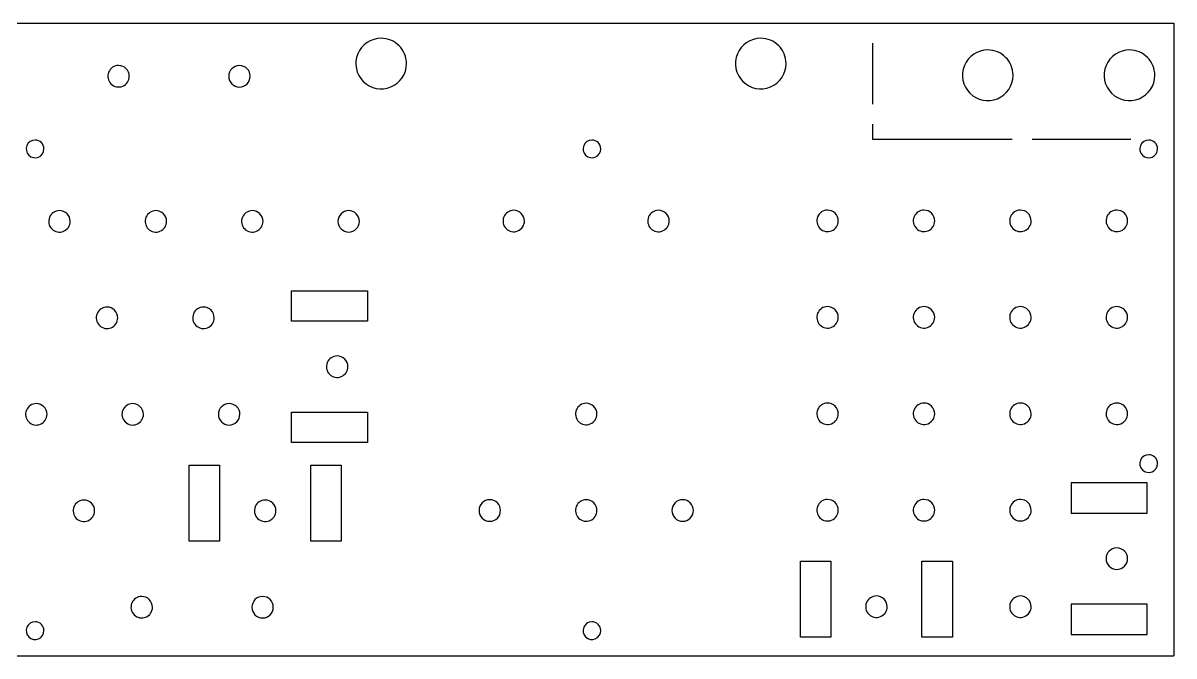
# Model space of a CAD drawing. Header units: millimetres. Extents: x 22 to 472, y 6 to 131.
# Drawn here: x 245.1 to 472.5, y 6.2 to 131.2 of the extents above; entities that cross this region are included whole.
import ezdxf

# ---------------------------------------------------------------- set-up
doc = ezdxf.new("R2010")
doc.units = ezdxf.units.MM

msp = doc.modelspace()

# ---------------------------------------------------------------- linework, layer by layer
at = {"color": 7}
for p, q in [((22.5, 131.25), (472.5, 131.25)), ((472.5, 131.25), (472.5, 6.25)), ((413, 115.25), (413, 127.25)), ((413, 108.25), (413, 111.25)), ((440.5, 108.25), (413, 108.25)), ((464, 108.25), (444.5, 108.25)), ((298.1708, 78.3776), (313.1708, 78.3776)), ((298.1708, 72.3776), (298.1708, 78.3776)), ((313.1708, 78.3776), (313.1708, 72.3776)), ((313.1708, 72.3776), (298.1708, 72.3776)), ((298.1708, 54.3776), (313.1708, 54.3776)), ((298.1708, 48.3776), (298.1708, 54.3776)), ((313.1708, 54.3776), (313.1708, 48.3776)), ((313.1708, 48.3776), (298.1708, 48.3776)), ((277.9468, 43.9296), (283.9468, 43.9296)), ((277.9468, 28.9296), (277.9468, 43.9296)), ((283.9468, 43.9296), (283.9468, 28.9296)), ((301.9468, 43.9296), (307.9468, 43.9296)), ((301.9468, 28.9296), (301.9468, 43.9296)), ((307.9468, 43.9296), (307.9468, 28.9296)), ((467.2088, 40.476), (452.2088, 40.476)), ((452.2088, 40.476), (452.2088, 34.476)), ((467.2088, 34.476), (467.2088, 40.476)), ((452.2088, 34.476), (467.2088, 34.476)), ((283.9468, 28.9296), (277.9468, 28.9296)), ((307.9468, 28.9296), (301.9468, 28.9296)), ((398.7108, 24.978), (404.7108, 24.978)), ((398.7108, 9.978), (398.7108, 24.978)), ((404.7108, 24.978), (404.7108, 9.978)), ((422.7108, 24.978), (428.7108, 24.978)), ((422.7108, 9.978), (422.7108, 24.978)), ((428.7108, 24.978), (428.7108, 9.978)), ((467.2088, 16.476), (452.2088, 16.476)), ((452.2088, 16.476), (452.2088, 10.476)), ((467.2088, 10.476), (467.2088, 16.476)), ((404.7108, 9.978), (398.7108, 9.978)), ((428.7108, 9.978), (422.7108, 9.978)), ((452.2088, 10.476), (467.2088, 10.476)), ((22.5, 6.25), (472.5, 6.25))]:
    msp.add_line(p, q, dxfattribs=at)
for points in [[(315.8668, 128.2364), (313.844489, 128.2364), (312.021307, 127.018189), (311.247402, 125.149817)], [(319.402334, 126.771934), (318.464652, 127.709616), (317.192882, 128.2364), (315.8668, 128.2364)], [(390.8668, 128.2364), (388.844489, 128.2364), (387.021307, 127.018189), (386.247402, 125.149817)], [(394.402334, 126.771934), (393.464652, 127.709616), (392.192882, 128.2364), (390.8668, 128.2364)], [(311.247402, 125.149817), (310.473497, 123.281445), (310.901276, 121.130856), (312.331266, 119.700866)], [(320.8668, 123.2364), (320.8668, 124.562482), (320.340016, 125.834252), (319.402334, 126.771934)], [(386.247402, 125.149817), (385.473497, 123.281445), (385.901276, 121.130856), (387.331266, 119.700866)], [(395.8668, 123.2364), (395.8668, 124.562482), (395.340016, 125.834252), (394.402334, 126.771934)], [(435.7088, 125.928), (433.686489, 125.928), (431.863307, 124.709789), (431.089402, 122.841417)], [(439.244334, 124.463534), (438.306652, 125.401216), (437.034882, 125.928), (435.7088, 125.928)], [(463.7088, 125.928), (461.686489, 125.928), (459.863307, 124.709789), (459.089402, 122.841417)], [(467.244334, 124.463534), (466.306652, 125.401216), (465.034882, 125.928), (463.7088, 125.928)], [(263.9908, 122.8577), (263.132814, 122.8577), (262.359311, 122.340862), (262.030974, 121.548186)], [(265.490786, 122.236386), (265.092965, 122.634207), (264.553404, 122.8577), (263.9908, 122.8577)], [(287.8668, 122.8577), (286.695238, 122.8577), (285.7455, 121.907962), (285.7455, 120.7364)], [(289.366786, 122.236386), (288.968965, 122.634207), (288.429404, 122.8577), (287.8668, 122.8577)], [(317.780217, 118.617002), (319.648589, 119.390907), (320.8668, 121.214089), (320.8668, 123.2364)], [(392.780217, 118.617002), (394.648589, 119.390907), (395.8668, 121.214089), (395.8668, 123.2364)], [(431.089402, 122.841417), (430.315497, 120.973045), (430.743276, 118.822456), (432.173266, 117.392466)], [(440.7088, 120.928), (440.7088, 122.254082), (440.182016, 123.525852), (439.244334, 124.463534)], [(459.089402, 122.841417), (458.315497, 120.973045), (458.743276, 118.822456), (460.173266, 117.392466)], [(468.7088, 120.928), (468.7088, 122.254082), (468.182016, 123.525852), (467.244334, 124.463534)], [(262.030974, 121.548186), (261.702637, 120.755511), (261.884127, 119.843102), (262.490814, 119.236414)], [(264.802586, 118.776574), (265.595262, 119.104911), (266.1121, 119.878414), (266.1121, 120.7364)], [(266.1121, 120.7364), (266.1121, 121.299004), (265.888607, 121.838565), (265.490786, 122.236386)], [(285.7455, 120.7364), (285.7455, 119.564838), (286.695238, 118.6151), (287.8668, 118.6151)], [(287.8668, 118.6151), (289.038362, 118.6151), (289.9881, 119.564838), (289.9881, 120.7364)], [(289.9881, 120.7364), (289.9881, 121.299004), (289.764607, 121.838565), (289.366786, 122.236386)], [(437.622217, 116.308602), (439.490589, 117.082507), (440.7088, 118.905689), (440.7088, 120.928)], [(465.622217, 116.308602), (467.490589, 117.082507), (468.7088, 118.905689), (468.7088, 120.928)], [(262.490814, 119.236414), (263.097502, 118.629727), (264.009911, 118.448237), (264.802586, 118.776574)], [(312.331266, 119.700866), (313.761256, 118.270876), (315.911845, 117.843097), (317.780217, 118.617002)], [(387.331266, 119.700866), (388.761256, 118.270876), (390.911845, 117.843097), (392.780217, 118.617002)], [(432.173266, 117.392466), (433.603256, 115.962476), (435.753845, 115.534697), (437.622217, 116.308602)], [(460.173266, 117.392466), (461.603256, 115.962476), (463.753845, 115.534697), (465.622217, 116.308602)], [(245.883211, 107.058096), (245.612344, 106.404166), (245.762067, 105.65146), (246.262563, 105.150963)], [(247.5, 108.1384), (246.792191, 108.1384), (246.154078, 107.712026), (245.883211, 107.058096)], [(248.737437, 107.625837), (248.409248, 107.954026), (247.964129, 108.1384), (247.5, 108.1384)], [(249.25, 106.3884), (249.25, 106.852529), (249.065626, 107.297648), (248.737437, 107.625837)], [(355.883211, 107.058096), (355.612344, 106.404166), (355.762067, 105.65146), (356.262563, 105.150963)], [(357.5, 108.1384), (356.792191, 108.1384), (356.154078, 107.712026), (355.883211, 107.058096)], [(358.737437, 107.625837), (358.409248, 107.954026), (357.964129, 108.1384), (357.5, 108.1384)], [(359.25, 106.3884), (359.25, 106.852529), (359.065626, 107.297648), (358.737437, 107.625837)], [(465.883211, 107.058096), (465.612344, 106.404166), (465.762067, 105.65146), (466.262563, 105.150963)], [(467.5, 108.1384), (466.792191, 108.1384), (466.154078, 107.712026), (465.883211, 107.058096)], [(468.737437, 107.625837), (468.409248, 107.954026), (467.964129, 108.1384), (467.5, 108.1384)], [(469.25, 106.3884), (469.25, 106.852529), (469.065626, 107.297648), (468.737437, 107.625837)], [(246.262563, 105.150963), (246.76306, 104.650467), (247.515766, 104.500744), (248.169696, 104.771611)], [(248.169696, 104.771611), (248.823626, 105.042478), (249.25, 105.680591), (249.25, 106.3884)], [(356.262563, 105.150963), (356.76306, 104.650467), (357.515766, 104.500744), (358.169696, 104.771611)], [(358.169696, 104.771611), (358.823626, 105.042478), (359.25, 105.680591), (359.25, 106.3884)], [(466.262563, 105.150963), (466.76306, 104.650467), (467.515766, 104.500744), (468.169696, 104.771611)], [(468.169696, 104.771611), (468.823626, 105.042478), (469.25, 105.680591), (469.25, 106.3884)], [(252.3068, 94.2009), (251.448814, 94.2009), (250.675311, 93.684062), (250.346974, 92.891386)], [(253.806786, 93.579586), (253.408965, 93.977407), (252.869404, 94.2009), (252.3068, 94.2009)], [(254.4281, 92.0796), (254.4281, 92.642204), (254.204607, 93.181765), (253.806786, 93.579586)], [(271.3568, 94.2009), (270.498814, 94.2009), (269.725311, 93.684062), (269.396974, 92.891386)], [(272.856786, 93.579586), (272.458965, 93.977407), (271.919404, 94.2009), (271.3568, 94.2009)], [(273.4781, 92.0796), (273.4781, 92.642204), (273.254607, 93.181765), (272.856786, 93.579586)], [(290.4068, 94.2009), (289.548814, 94.2009), (288.775311, 93.684062), (288.446974, 92.891386)], [(291.906786, 93.579586), (291.508965, 93.977407), (290.969404, 94.2009), (290.4068, 94.2009)], [(292.5281, 92.0796), (292.5281, 92.642204), (292.304607, 93.181765), (291.906786, 93.579586)], [(309.4568, 94.2009), (308.285238, 94.2009), (307.3355, 93.251162), (307.3355, 92.0796)], [(310.956786, 93.579586), (310.558965, 93.977407), (310.019404, 94.2009), (309.4568, 94.2009)], [(311.5781, 92.0796), (311.5781, 92.642204), (311.354607, 93.181765), (310.956786, 93.579586)], [(342.058, 94.2657), (341.200014, 94.2657), (340.426511, 93.748862), (340.098174, 92.956186)], [(343.557986, 93.644386), (343.160165, 94.042207), (342.620604, 94.2657), (342.058, 94.2657)], [(344.1793, 92.1444), (344.1793, 92.707004), (343.955807, 93.246565), (343.557986, 93.644386)], [(370.654, 94.2657), (369.796014, 94.2657), (369.022511, 93.748862), (368.694174, 92.956186)], [(372.153986, 93.644386), (371.756165, 94.042207), (371.216604, 94.2657), (370.654, 94.2657)], [(372.7753, 92.1444), (372.7753, 92.707004), (372.551807, 93.246565), (372.153986, 93.644386)], [(404.0588, 94.2993), (403.200814, 94.2993), (402.427311, 93.782462), (402.098974, 92.989786)], [(405.558786, 93.677986), (405.160965, 94.075807), (404.621404, 94.2993), (404.0588, 94.2993)], [(406.1801, 92.178), (406.1801, 92.740604), (405.956607, 93.280165), (405.558786, 93.677986)], [(423.1088, 94.2993), (422.250814, 94.2993), (421.477311, 93.782462), (421.148974, 92.989786)], [(424.608786, 93.677986), (424.210965, 94.075807), (423.671404, 94.2993), (423.1088, 94.2993)], [(425.2301, 92.178), (425.2301, 92.740604), (425.006607, 93.280165), (424.608786, 93.677986)], [(442.1588, 94.2993), (441.300814, 94.2993), (440.527311, 93.782462), (440.198974, 92.989786)], [(443.658786, 93.677986), (443.260965, 94.075807), (442.721404, 94.2993), (442.1588, 94.2993)], [(444.2801, 92.178), (444.2801, 92.740604), (444.056607, 93.280165), (443.658786, 93.677986)], [(461.2088, 94.2993), (460.350814, 94.2993), (459.577311, 93.782462), (459.248974, 92.989786)], [(462.708786, 93.677986), (462.310965, 94.075807), (461.771404, 94.2993), (461.2088, 94.2993)], [(463.3301, 92.178), (463.3301, 92.740604), (463.106607, 93.280165), (462.708786, 93.677986)], [(250.346974, 92.891386), (250.018637, 92.098711), (250.200127, 91.186302), (250.806814, 90.579614)], [(253.118586, 90.119774), (253.911262, 90.448111), (254.4281, 91.221614), (254.4281, 92.0796)], [(269.396974, 92.891386), (269.068637, 92.098711), (269.250127, 91.186302), (269.856814, 90.579614)], [(272.168586, 90.119774), (272.961262, 90.448111), (273.4781, 91.221614), (273.4781, 92.0796)], [(288.446974, 92.891386), (288.118637, 92.098711), (288.300127, 91.186302), (288.906814, 90.579614)], [(291.218586, 90.119774), (292.011262, 90.448111), (292.5281, 91.221614), (292.5281, 92.0796)], [(307.3355, 92.0796), (307.3355, 90.908038), (308.285238, 89.9583), (309.4568, 89.9583)], [(309.4568, 89.9583), (310.628362, 89.9583), (311.5781, 90.908038), (311.5781, 92.0796)], [(340.098174, 92.956186), (339.769837, 92.163511), (339.951327, 91.251102), (340.558014, 90.644414)], [(342.869786, 90.184574), (343.662462, 90.512911), (344.1793, 91.286414), (344.1793, 92.1444)], [(368.694174, 92.956186), (368.365837, 92.163511), (368.547327, 91.251102), (369.154014, 90.644414)], [(371.465786, 90.184574), (372.258462, 90.512911), (372.7753, 91.286414), (372.7753, 92.1444)], [(402.098974, 92.989786), (401.770637, 92.197111), (401.952127, 91.284702), (402.558814, 90.678014)], [(404.870586, 90.218174), (405.663262, 90.546511), (406.1801, 91.320014), (406.1801, 92.178)], [(421.148974, 92.989786), (420.820637, 92.197111), (421.002127, 91.284702), (421.608814, 90.678014)], [(423.920586, 90.218174), (424.713262, 90.546511), (425.2301, 91.320014), (425.2301, 92.178)], [(440.198974, 92.989786), (439.870637, 92.197111), (440.052127, 91.284702), (440.658814, 90.678014)], [(442.970586, 90.218174), (443.763262, 90.546511), (444.2801, 91.320014), (444.2801, 92.178)], [(459.248974, 92.989786), (458.920637, 92.197111), (459.102127, 91.284702), (459.708814, 90.678014)], [(462.020586, 90.218174), (462.813262, 90.546511), (463.3301, 91.320014), (463.3301, 92.178)], [(250.806814, 90.579614), (251.413502, 89.972927), (252.325911, 89.791437), (253.118586, 90.119774)], [(269.856814, 90.579614), (270.463502, 89.972927), (271.375911, 89.791437), (272.168586, 90.119774)], [(288.906814, 90.579614), (289.513502, 89.972927), (290.425911, 89.791437), (291.218586, 90.119774)], [(340.558014, 90.644414), (341.164702, 90.037727), (342.077111, 89.856237), (342.869786, 90.184574)], [(369.154014, 90.644414), (369.760702, 90.037727), (370.673111, 89.856237), (371.465786, 90.184574)], [(402.558814, 90.678014), (403.165502, 90.071327), (404.077911, 89.889837), (404.870586, 90.218174)], [(421.608814, 90.678014), (422.215502, 90.071327), (423.127911, 89.889837), (423.920586, 90.218174)], [(440.658814, 90.678014), (441.265502, 90.071327), (442.177911, 89.889837), (442.970586, 90.218174)], [(459.708814, 90.678014), (460.315502, 90.071327), (461.227911, 89.889837), (462.020586, 90.218174)], [(261.7048, 75.1509), (260.846814, 75.1509), (260.073311, 74.634062), (259.744974, 73.841386)], [(263.204786, 74.529586), (262.806965, 74.927407), (262.267404, 75.1509), (261.7048, 75.1509)], [(280.7548, 75.1509), (279.896814, 75.1509), (279.123311, 74.634062), (278.794974, 73.841386)], [(282.254786, 74.529586), (281.856965, 74.927407), (281.317404, 75.1509), (280.7548, 75.1509)], [(404.0588, 75.2493), (403.200814, 75.2493), (402.427311, 74.732462), (402.098974, 73.939786)], [(405.558786, 74.627986), (405.160965, 75.025807), (404.621404, 75.2493), (404.0588, 75.2493)], [(423.1088, 75.2493), (422.250814, 75.2493), (421.477311, 74.732462), (421.148974, 73.939786)], [(424.608786, 74.627986), (424.210965, 75.025807), (423.671404, 75.2493), (423.1088, 75.2493)], [(442.1588, 75.2493), (441.300814, 75.2493), (440.527311, 74.732462), (440.198974, 73.939786)], [(443.658786, 74.627986), (443.260965, 75.025807), (442.721404, 75.2493), (442.1588, 75.2493)], [(461.2088, 75.2493), (460.350814, 75.2493), (459.577311, 74.732462), (459.248974, 73.939786)], [(462.708786, 74.627986), (462.310965, 75.025807), (461.771404, 75.2493), (461.2088, 75.2493)], [(259.744974, 73.841386), (259.416637, 73.048711), (259.598127, 72.136302), (260.204814, 71.529614)], [(262.516586, 71.069774), (263.309262, 71.398111), (263.8261, 72.171614), (263.8261, 73.0296)], [(263.8261, 73.0296), (263.8261, 73.592204), (263.602607, 74.131765), (263.204786, 74.529586)], [(278.794974, 73.841386), (278.466637, 73.048711), (278.648127, 72.136302), (279.254814, 71.529614)], [(281.566586, 71.069774), (282.359262, 71.398111), (282.8761, 72.171614), (282.8761, 73.0296)], [(282.8761, 73.0296), (282.8761, 73.592204), (282.652607, 74.131765), (282.254786, 74.529586)], [(402.098974, 73.939786), (401.770637, 73.147111), (401.952127, 72.234702), (402.558814, 71.628014)], [(404.870586, 71.168174), (405.663262, 71.496511), (406.1801, 72.270014), (406.1801, 73.128)], [(406.1801, 73.128), (406.1801, 73.690604), (405.956607, 74.230165), (405.558786, 74.627986)], [(421.148974, 73.939786), (420.820637, 73.147111), (421.002127, 72.234702), (421.608814, 71.628014)], [(423.920586, 71.168174), (424.713262, 71.496511), (425.2301, 72.270014), (425.2301, 73.128)], [(425.2301, 73.128), (425.2301, 73.690604), (425.006607, 74.230165), (424.608786, 74.627986)], [(440.198974, 73.939786), (439.870637, 73.147111), (440.052127, 72.234702), (440.658814, 71.628014)], [(442.970586, 71.168174), (443.763262, 71.496511), (444.2801, 72.270014), (444.2801, 73.128)], [(444.2801, 73.128), (444.2801, 73.690604), (444.056607, 74.230165), (443.658786, 74.627986)], [(459.248974, 73.939786), (458.920637, 73.147111), (459.102127, 72.234702), (459.708814, 71.628014)], [(462.020586, 71.168174), (462.813262, 71.496511), (463.3301, 72.270014), (463.3301, 73.128)], [(463.3301, 73.128), (463.3301, 73.690604), (463.106607, 74.230165), (462.708786, 74.627986)], [(260.204814, 71.529614), (260.811502, 70.922927), (261.723911, 70.741437), (262.516586, 71.069774)], [(279.254814, 71.529614), (279.861502, 70.922927), (280.773911, 70.741437), (281.566586, 71.069774)], [(402.558814, 71.628014), (403.165502, 71.021327), (404.077911, 70.839837), (404.870586, 71.168174)], [(421.608814, 71.628014), (422.215502, 71.021327), (423.127911, 70.839837), (423.920586, 71.168174)], [(440.658814, 71.628014), (441.265502, 71.021327), (442.177911, 70.839837), (442.970586, 71.168174)], [(459.708814, 71.628014), (460.315502, 71.021327), (461.227911, 70.839837), (462.020586, 71.168174)], [(305.210974, 64.189386), (304.882637, 63.396711), (305.064127, 62.484302), (305.670814, 61.877614)], [(307.1708, 65.4989), (306.312814, 65.4989), (305.539311, 64.982062), (305.210974, 64.189386)], [(308.670786, 64.877586), (308.272965, 65.275407), (307.733404, 65.4989), (307.1708, 65.4989)], [(309.2921, 63.3776), (309.2921, 63.940204), (309.068607, 64.479765), (308.670786, 64.877586)], [(305.670814, 61.877614), (306.277502, 61.270927), (307.189911, 61.089437), (307.982586, 61.417774)], [(307.982586, 61.417774), (308.775262, 61.746111), (309.2921, 62.519614), (309.2921, 63.3776)], [(245.774974, 54.791386), (245.446637, 53.998711), (245.628127, 53.086302), (246.234814, 52.479614)], [(247.7348, 56.1009), (246.876814, 56.1009), (246.103311, 55.584062), (245.774974, 54.791386)], [(249.234786, 55.479586), (248.836965, 55.877407), (248.297404, 56.1009), (247.7348, 56.1009)], [(249.8561, 53.9796), (249.8561, 54.542204), (249.632607, 55.081765), (249.234786, 55.479586)], [(264.824974, 54.791386), (264.496637, 53.998711), (264.678127, 53.086302), (265.284814, 52.479614)], [(266.7848, 56.1009), (265.926814, 56.1009), (265.153311, 55.584062), (264.824974, 54.791386)], [(268.284786, 55.479586), (267.886965, 55.877407), (267.347404, 56.1009), (266.7848, 56.1009)], [(268.9061, 53.9796), (268.9061, 54.542204), (268.682607, 55.081765), (268.284786, 55.479586)], [(285.8348, 56.1009), (284.663238, 56.1009), (283.7135, 55.151162), (283.7135, 53.9796)], [(287.334786, 55.479586), (286.936965, 55.877407), (286.397404, 56.1009), (285.8348, 56.1009)], [(287.9561, 53.9796), (287.9561, 54.542204), (287.732607, 55.081765), (287.334786, 55.479586)], [(354.420174, 54.842186), (354.091837, 54.049511), (354.273327, 53.137102), (354.880014, 52.530414)], [(356.38, 56.1517), (355.522014, 56.1517), (354.748511, 55.634862), (354.420174, 54.842186)], [(357.879986, 55.530386), (357.482165, 55.928207), (356.942604, 56.1517), (356.38, 56.1517)], [(358.5013, 54.0304), (358.5013, 54.593004), (358.277807, 55.132565), (357.879986, 55.530386)], [(402.098974, 54.889786), (401.770637, 54.097111), (401.952127, 53.184702), (402.558814, 52.578014)], [(404.0588, 56.1993), (403.200814, 56.1993), (402.427311, 55.682462), (402.098974, 54.889786)], [(405.558786, 55.577986), (405.160965, 55.975807), (404.621404, 56.1993), (404.0588, 56.1993)], [(406.1801, 54.078), (406.1801, 54.640604), (405.956607, 55.180165), (405.558786, 55.577986)], [(421.148974, 54.889786), (420.820637, 54.097111), (421.002127, 53.184702), (421.608814, 52.578014)], [(423.1088, 56.1993), (422.250814, 56.1993), (421.477311, 55.682462), (421.148974, 54.889786)], [(424.608786, 55.577986), (424.210965, 55.975807), (423.671404, 56.1993), (423.1088, 56.1993)], [(425.2301, 54.078), (425.2301, 54.640604), (425.006607, 55.180165), (424.608786, 55.577986)], [(440.198974, 54.889786), (439.870637, 54.097111), (440.052127, 53.184702), (440.658814, 52.578014)], [(442.1588, 56.1993), (441.300814, 56.1993), (440.527311, 55.682462), (440.198974, 54.889786)], [(443.658786, 55.577986), (443.260965, 55.975807), (442.721404, 56.1993), (442.1588, 56.1993)], [(444.2801, 54.078), (444.2801, 54.640604), (444.056607, 55.180165), (443.658786, 55.577986)], [(459.248974, 54.889786), (458.920637, 54.097111), (459.102127, 53.184702), (459.708814, 52.578014)], [(461.2088, 56.1993), (460.350814, 56.1993), (459.577311, 55.682462), (459.248974, 54.889786)], [(462.708786, 55.577986), (462.310965, 55.975807), (461.771404, 56.1993), (461.2088, 56.1993)], [(463.3301, 54.078), (463.3301, 54.640604), (463.106607, 55.180165), (462.708786, 55.577986)], [(246.234814, 52.479614), (246.841502, 51.872927), (247.753911, 51.691437), (248.546586, 52.019774)], [(248.546586, 52.019774), (249.339262, 52.348111), (249.8561, 53.121614), (249.8561, 53.9796)], [(265.284814, 52.479614), (265.891502, 51.872927), (266.803911, 51.691437), (267.596586, 52.019774)], [(267.596586, 52.019774), (268.389262, 52.348111), (268.9061, 53.121614), (268.9061, 53.9796)], [(283.7135, 53.9796), (283.7135, 52.808038), (284.663238, 51.8583), (285.8348, 51.8583)], [(285.8348, 51.8583), (287.006362, 51.8583), (287.9561, 52.808038), (287.9561, 53.9796)], [(354.880014, 52.530414), (355.486702, 51.923727), (356.399111, 51.742237), (357.191786, 52.070574)], [(357.191786, 52.070574), (357.984462, 52.398911), (358.5013, 53.172414), (358.5013, 54.0304)], [(402.558814, 52.578014), (403.165502, 51.971327), (404.077911, 51.789837), (404.870586, 52.118174)], [(404.870586, 52.118174), (405.663262, 52.446511), (406.1801, 53.220014), (406.1801, 54.078)], [(421.608814, 52.578014), (422.215502, 51.971327), (423.127911, 51.789837), (423.920586, 52.118174)], [(423.920586, 52.118174), (424.713262, 52.446511), (425.2301, 53.220014), (425.2301, 54.078)], [(440.658814, 52.578014), (441.265502, 51.971327), (442.177911, 51.789837), (442.970586, 52.118174)], [(442.970586, 52.118174), (443.763262, 52.446511), (444.2801, 53.220014), (444.2801, 54.078)], [(459.708814, 52.578014), (460.315502, 51.971327), (461.227911, 51.789837), (462.020586, 52.118174)], [(462.020586, 52.118174), (462.813262, 52.446511), (463.3301, 53.220014), (463.3301, 54.078)], [(467.5, 46), (466.792191, 46), (466.154078, 45.573626), (465.883211, 44.919696)], [(468.737437, 45.487437), (468.409248, 45.815626), (467.964129, 46), (467.5, 46)], [(469.25, 44.25), (469.25, 44.714129), (469.065626, 45.159248), (468.737437, 45.487437)], [(465.883211, 44.919696), (465.612344, 44.265766), (465.762067, 43.51306), (466.262563, 43.012563)], [(468.169696, 42.633211), (468.823626, 42.904078), (469.25, 43.542191), (469.25, 44.25)], [(466.262563, 43.012563), (466.76306, 42.512067), (467.515766, 42.362344), (468.169696, 42.633211)], [(257.1328, 37.0509), (256.274814, 37.0509), (255.501311, 36.534062), (255.172974, 35.741386)], [(258.632786, 36.429586), (258.234965, 36.827407), (257.695404, 37.0509), (257.1328, 37.0509)], [(259.2541, 34.9296), (259.2541, 35.492204), (259.030607, 36.031765), (258.632786, 36.429586)], [(292.9468, 37.0509), (292.088814, 37.0509), (291.315311, 36.534062), (290.986974, 35.741386)], [(294.446786, 36.429586), (294.048965, 36.827407), (293.509404, 37.0509), (292.9468, 37.0509)], [(295.0681, 34.9296), (295.0681, 35.492204), (294.844607, 36.031765), (294.446786, 36.429586)], [(337.33, 37.1017), (336.158438, 37.1017), (335.2087, 36.151962), (335.2087, 34.9804)], [(337.33, 37.1017), (336.158438, 37.1017), (335.2087, 36.151962), (335.2087, 34.9804)], [(337.33, 37.1017), (336.158438, 37.1017), (335.2087, 36.151962), (335.2087, 34.9804)], [(337.33, 37.1017), (336.158438, 37.1017), (335.2087, 36.151962), (335.2087, 34.9804)], [(337.33, 37.1017), (336.158438, 37.1017), (335.2087, 36.151962), (335.2087, 34.9804)], [(338.829986, 36.480386), (338.432165, 36.878207), (337.892604, 37.1017), (337.33, 37.1017)], [(338.829986, 36.480386), (338.432165, 36.878207), (337.892604, 37.1017), (337.33, 37.1017)], [(338.829986, 36.480386), (338.432165, 36.878207), (337.892604, 37.1017), (337.33, 37.1017)], [(338.829986, 36.480386), (338.432165, 36.878207), (337.892604, 37.1017), (337.33, 37.1017)], [(338.829986, 36.480386), (338.432165, 36.878207), (337.892604, 37.1017), (337.33, 37.1017)], [(339.4513, 34.9804), (339.4513, 35.543004), (339.227807, 36.082565), (338.829986, 36.480386)], [(339.4513, 34.9804), (339.4513, 35.543004), (339.227807, 36.082565), (338.829986, 36.480386)], [(339.4513, 34.9804), (339.4513, 35.543004), (339.227807, 36.082565), (338.829986, 36.480386)], [(339.4513, 34.9804), (339.4513, 35.543004), (339.227807, 36.082565), (338.829986, 36.480386)], [(339.4513, 34.9804), (339.4513, 35.543004), (339.227807, 36.082565), (338.829986, 36.480386)], [(356.38, 37.1017), (355.522014, 37.1017), (354.748511, 36.584862), (354.420174, 35.792186)], [(357.879986, 36.480386), (357.482165, 36.878207), (356.942604, 37.1017), (356.38, 37.1017)], [(358.5013, 34.9804), (358.5013, 35.543004), (358.277807, 36.082565), (357.879986, 36.480386)], [(375.43, 37.1017), (374.258438, 37.1017), (373.3087, 36.151962), (373.3087, 34.9804)], [(376.929986, 36.480386), (376.532165, 36.878207), (375.992604, 37.1017), (375.43, 37.1017)], [(377.5513, 34.9804), (377.5513, 35.543004), (377.327807, 36.082565), (376.929986, 36.480386)], [(404.0588, 37.1493), (403.200814, 37.1493), (402.427311, 36.632462), (402.098974, 35.839786)], [(405.558786, 36.527986), (405.160965, 36.925807), (404.621404, 37.1493), (404.0588, 37.1493)], [(406.1801, 35.028), (406.1801, 35.590604), (405.956607, 36.130165), (405.558786, 36.527986)], [(423.1088, 37.1493), (422.250814, 37.1493), (421.477311, 36.632462), (421.148974, 35.839786)], [(424.608786, 36.527986), (424.210965, 36.925807), (423.671404, 37.1493), (423.1088, 37.1493)], [(425.2301, 35.028), (425.2301, 35.590604), (425.006607, 36.130165), (424.608786, 36.527986)], [(442.1588, 37.1493), (441.300814, 37.1493), (440.527311, 36.632462), (440.198974, 35.839786)], [(443.658786, 36.527986), (443.260965, 36.925807), (442.721404, 37.1493), (442.1588, 37.1493)], [(444.2801, 35.028), (444.2801, 35.590604), (444.056607, 36.130165), (443.658786, 36.527986)], [(255.172974, 35.741386), (254.844637, 34.948711), (255.026127, 34.036302), (255.632814, 33.429614)], [(257.944586, 32.969774), (258.737262, 33.298111), (259.2541, 34.071614), (259.2541, 34.9296)], [(290.986974, 35.741386), (290.658637, 34.948711), (290.840127, 34.036302), (291.446814, 33.429614)], [(293.758586, 32.969774), (294.551262, 33.298111), (295.0681, 34.071614), (295.0681, 34.9296)], [(335.2087, 34.9804), (335.2087, 33.808838), (336.158438, 32.8591), (337.33, 32.8591)], [(335.2087, 34.9804), (335.2087, 33.808838), (336.158438, 32.8591), (337.33, 32.8591)], [(335.2087, 34.9804), (335.2087, 33.808838), (336.158438, 32.8591), (337.33, 32.8591)], [(335.2087, 34.9804), (335.2087, 33.808838), (336.158438, 32.8591), (337.33, 32.8591)], [(335.2087, 34.9804), (335.2087, 33.808838), (336.158438, 32.8591), (337.33, 32.8591)], [(337.33, 32.8591), (338.501562, 32.8591), (339.4513, 33.808838), (339.4513, 34.9804)], [(337.33, 32.8591), (338.501562, 32.8591), (339.4513, 33.808838), (339.4513, 34.9804)], [(337.33, 32.8591), (338.501562, 32.8591), (339.4513, 33.808838), (339.4513, 34.9804)], [(337.33, 32.8591), (338.501562, 32.8591), (339.4513, 33.808838), (339.4513, 34.9804)], [(337.33, 32.8591), (338.501562, 32.8591), (339.4513, 33.808838), (339.4513, 34.9804)], [(354.420174, 35.792186), (354.091837, 34.999511), (354.273327, 34.087102), (354.880014, 33.480414)], [(357.191786, 33.020574), (357.984462, 33.348911), (358.5013, 34.122414), (358.5013, 34.9804)], [(373.3087, 34.9804), (373.3087, 33.808838), (374.258438, 32.8591), (375.43, 32.8591)], [(375.43, 32.8591), (376.601562, 32.8591), (377.5513, 33.808838), (377.5513, 34.9804)], [(402.098974, 35.839786), (401.770637, 35.047111), (401.952127, 34.134702), (402.558814, 33.528014)], [(404.870586, 33.068174), (405.663262, 33.396511), (406.1801, 34.170014), (406.1801, 35.028)], [(421.148974, 35.839786), (420.820637, 35.047111), (421.002127, 34.134702), (421.608814, 33.528014)], [(423.920586, 33.068174), (424.713262, 33.396511), (425.2301, 34.170014), (425.2301, 35.028)], [(440.198974, 35.839786), (439.870637, 35.047111), (440.052127, 34.134702), (440.658814, 33.528014)], [(442.970586, 33.068174), (443.763262, 33.396511), (444.2801, 34.170014), (444.2801, 35.028)], [(255.632814, 33.429614), (256.239502, 32.822927), (257.151911, 32.641437), (257.944586, 32.969774)], [(291.446814, 33.429614), (292.053502, 32.822927), (292.965911, 32.641437), (293.758586, 32.969774)], [(354.880014, 33.480414), (355.486702, 32.873727), (356.399111, 32.692237), (357.191786, 33.020574)], [(402.558814, 33.528014), (403.165502, 32.921327), (404.077911, 32.739837), (404.870586, 33.068174)], [(421.608814, 33.528014), (422.215502, 32.921327), (423.127911, 32.739837), (423.920586, 33.068174)], [(440.658814, 33.528014), (441.265502, 32.921327), (442.177911, 32.739837), (442.970586, 33.068174)], [(461.2088, 27.5973), (460.037238, 27.5973), (459.0875, 26.647562), (459.0875, 25.476)], [(462.708786, 26.975986), (462.310965, 27.373807), (461.771404, 27.5973), (461.2088, 27.5973)], [(459.0875, 25.476), (459.0875, 24.304438), (460.037238, 23.3547), (461.2088, 23.3547)], [(461.2088, 23.3547), (462.380362, 23.3547), (463.3301, 24.304438), (463.3301, 25.476)], [(463.3301, 25.476), (463.3301, 26.038604), (463.106607, 26.578165), (462.708786, 26.975986)], [(266.602974, 16.691386), (266.274637, 15.898711), (266.456127, 14.986302), (267.062814, 14.379614)], [(268.5628, 18.0009), (267.704814, 18.0009), (266.931311, 17.484062), (266.602974, 16.691386)], [(270.062786, 17.379586), (269.664965, 17.777407), (269.125404, 18.0009), (268.5628, 18.0009)], [(270.6841, 15.8796), (270.6841, 16.442204), (270.460607, 16.981765), (270.062786, 17.379586)], [(292.4388, 18.0009), (291.267238, 18.0009), (290.3175, 17.051162), (290.3175, 15.8796)], [(293.938786, 17.379586), (293.540965, 17.777407), (293.001404, 18.0009), (292.4388, 18.0009)], [(294.5601, 15.8796), (294.5601, 16.442204), (294.336607, 16.981765), (293.938786, 17.379586)], [(411.750974, 16.789786), (411.422637, 15.997111), (411.604127, 15.084702), (412.210814, 14.478014)], [(413.7108, 18.0993), (412.852814, 18.0993), (412.079311, 17.582462), (411.750974, 16.789786)], [(415.210786, 17.477986), (414.812965, 17.875807), (414.273404, 18.0993), (413.7108, 18.0993)], [(414.522586, 14.018174), (415.315262, 14.346511), (415.8321, 15.120014), (415.8321, 15.978)], [(415.8321, 15.978), (415.8321, 16.540604), (415.608607, 17.080165), (415.210786, 17.477986)], [(440.198974, 16.789786), (439.870637, 15.997111), (440.052127, 15.084702), (440.658814, 14.478014)], [(442.1588, 18.0993), (441.300814, 18.0993), (440.527311, 17.582462), (440.198974, 16.789786)], [(443.658786, 17.477986), (443.260965, 17.875807), (442.721404, 18.0993), (442.1588, 18.0993)], [(442.970586, 14.018174), (443.763262, 14.346511), (444.2801, 15.120014), (444.2801, 15.978)], [(444.2801, 15.978), (444.2801, 16.540604), (444.056607, 17.080165), (443.658786, 17.477986)], [(267.062814, 14.379614), (267.669502, 13.772927), (268.581911, 13.591437), (269.374586, 13.919774)], [(269.374586, 13.919774), (270.167262, 14.248111), (270.6841, 15.021614), (270.6841, 15.8796)], [(290.3175, 15.8796), (290.3175, 14.708038), (291.267238, 13.7583), (292.4388, 13.7583)], [(292.4388, 13.7583), (293.610362, 13.7583), (294.5601, 14.708038), (294.5601, 15.8796)], [(412.210814, 14.478014), (412.817502, 13.871327), (413.729911, 13.689837), (414.522586, 14.018174)], [(440.658814, 14.478014), (441.265502, 13.871327), (442.177911, 13.689837), (442.970586, 14.018174)], [(245.883211, 11.919696), (245.612344, 11.265766), (245.762067, 10.51306), (246.262563, 10.012563)], [(247.5, 13), (246.792191, 13), (246.154078, 12.573626), (245.883211, 11.919696)], [(248.737437, 12.487437), (248.409248, 12.815626), (247.964129, 13), (247.5, 13)], [(249.25, 11.25), (249.25, 11.714129), (249.065626, 12.159248), (248.737437, 12.487437)], [(355.883211, 11.919696), (355.612344, 11.265766), (355.762067, 10.51306), (356.262563, 10.012563)], [(357.5, 13), (356.792191, 13), (356.154078, 12.573626), (355.883211, 11.919696)], [(358.737437, 12.487437), (358.409248, 12.815626), (357.964129, 13), (357.5, 13)], [(359.25, 11.25), (359.25, 11.714129), (359.065626, 12.159248), (358.737437, 12.487437)], [(246.262563, 10.012563), (246.76306, 9.512067), (247.515766, 9.362344), (248.169696, 9.633211)], [(248.169696, 9.633211), (248.823626, 9.904078), (249.25, 10.542191), (249.25, 11.25)], [(356.262563, 10.012563), (356.76306, 9.512067), (357.515766, 9.362344), (358.169696, 9.633211)], [(358.169696, 9.633211), (358.823626, 9.904078), (359.25, 10.542191), (359.25, 11.25)]]:
    msp.add_open_spline(points, degree=3, dxfattribs=at)

doc.saveas('drawing.dxf')
